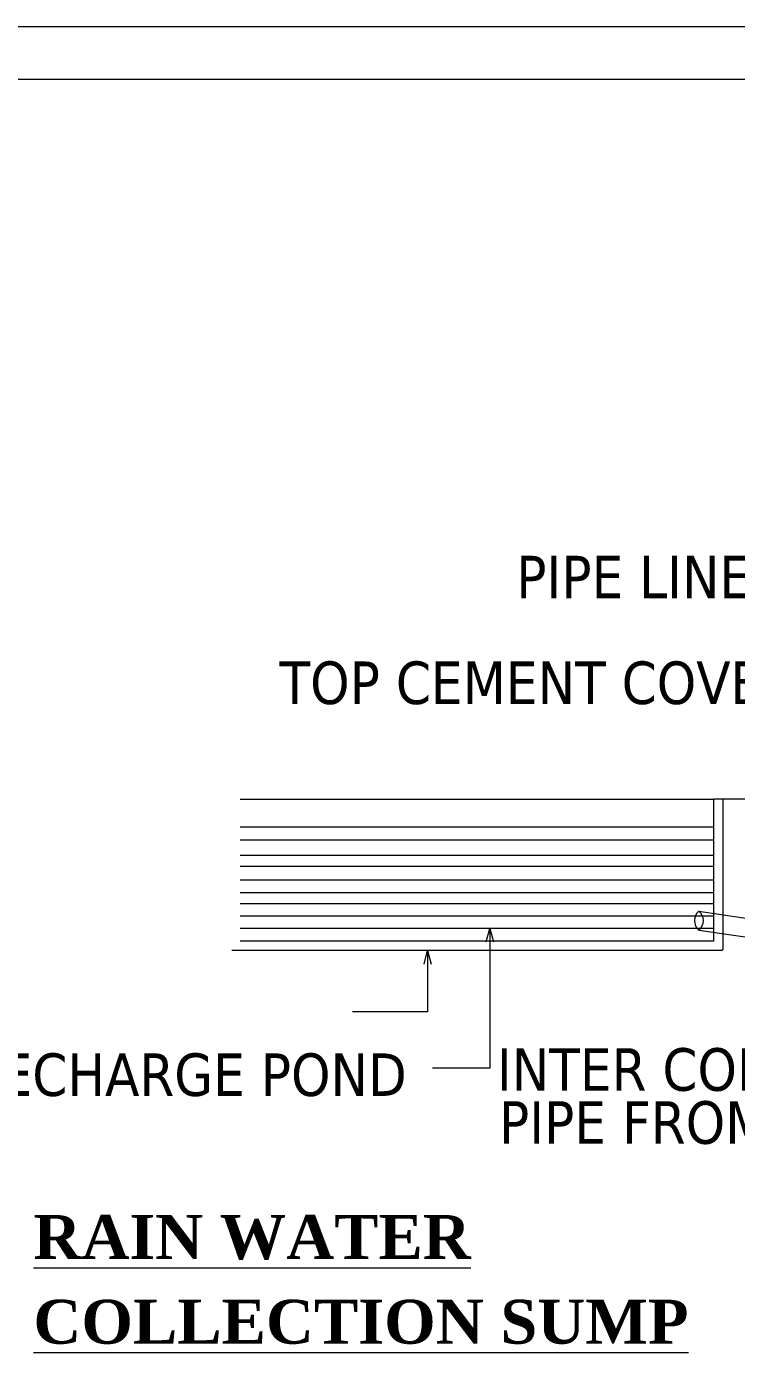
# Model space of a CAD drawing. Header units: metres. Extents: x 6014 to 6142, y -370 to -316.
# Drawn here: x 6064.56 to 6067.27, y -320.61 to -315.56 of the extents above; entities that cross this region are included whole.
import ezdxf

# ---------------------------------------------------------------- set-up
doc = ezdxf.new("R2010")
doc.units = ezdxf.units.M
doc.header["$MEASUREMENT"] = 0
doc.layers.get('0').update_dxf_attribs({"lineweight": 18})
doc.layers.add('INNERWALL', color=6, linetype='Continuous', lineweight=25)
doc.styles.add('JSC-Tahoma', font='tahoma.ttf')
doc.styles.add('JSC-Times New Roman', font='timesbd.ttf')

# ---------------------------------------------------------------- blocks, each defined once
blk = doc.blocks.new('_Open30')
at = {"layer": 'INNERWALL', "color": 0, "lineweight": -2}
for p, q in [((-1, 0.268), (0, 0)), ((0, 0), (-1, -0.268)), ((0, 0), (-1, 0))]:
    blk.add_line(p, q, dxfattribs=at)

msp = doc.modelspace()

# ---------------------------------------------------------------- linework, layer by layer
for p, q in [((6014.4734, -315.561), (6095.9032, -315.561)), ((6014.6734, -315.761), (6095.7032, -315.761)), ((6065.378, -318.5046), (6067.1807, -318.5046)), ((6067.1807, -318.5046), (6067.1807, -319.0456)), ((6067.2167, -318.5046), (6067.1807, -318.5046)), ((6067.2167, -318.5046), (6067.2167, -319.078)), ((6068.4086, -318.5046), (6067.2167, -318.5046)), ((6067.1807, -318.6108), (6065.378, -318.6108)), ((6067.1807, -318.661), (6065.378, -318.661)), ((6067.1807, -318.7194), (6065.378, -318.7194)), ((6067.1807, -318.7615), (6065.378, -318.7615)), ((6067.1807, -318.8131), (6065.378, -318.8131)), ((6067.1807, -318.862), (6065.378, -318.862)), ((6067.1807, -318.9029), (6065.378, -318.9029)), ((6067.1807, -318.9499), (6065.378, -318.9499)), ((6067.1251, -318.9312), (6068.446, -319.1275)), ((6067.1807, -318.9971), (6065.378, -318.9971)), ((6067.1251, -319.0033), (6068.4299, -319.1979)), ((6067.1807, -319.0456), (6065.378, -319.0456)), ((6067.2131, -319.0817), (6065.3456, -319.0817))]:
    msp.add_line(p, q)
at = {"ltscale": 1000}
for points in [[(6066.3288, -319.0486), (6066.3288, -319.5298), (6066.1104, -319.5298)], [(6066.092, -319.1332), (6066.092, -319.3145), (6065.8057, -319.3145)]]:
    msp.add_lwpolyline(points, dxfattribs=at)
for centre, radius, start, end in [((6067.1546, -318.9673), 0.0466, 129.214, 230.786), ((6067.0957, -318.9673), 0.0466, 309.214, 50.786), ((6067.2131, -319.078), 0.00361, 270, 0)]:
    msp.add_arc(centre, radius, start, end)

# ---------------------------------------------------------------- block references
at = {"ltscale": 1000, "xscale": 0.051548620584384, "yscale": 0.051548620584384, "zscale": 0.051548620584384, "rotation": 90}
for p in [(6066.3288, -318.9971), (6066.092, -319.0817)]:
    msp.add_blockref('_Open30', p, dxfattribs=at)

# ---------------------------------------------------------------- texts
at = {"style": 'JSC-Tahoma'}
for s, p in [('PIPE LINES TO MOTOR', (6066.4296, -317.7395, 0.6843)), ('TOP CEMENT COVER SLAB', (6065.5278, -318.1422, 0.6843)), ('PROPOSED RECHARGE POND', (6063.2186, -319.6353, 1.027)), ('INTER CONNECTION', (6066.356, -319.6155, 1.027)), ('PIPE FROM POND', (6066.3639, -319.8175, 1.027))]:
    msp.add_text(s, height=0.162, dxfattribs=at).set_placement(p)
at = {"ltscale": 1000, "style": 'JSC-Times New Roman'}
for s, p in [('%%URAIN WATER', (6064.5903, -320.2564, 0.2789)), ('%%UCOLLECTION SUMP', (6064.5903, -320.5793, 0.2789))]:
    msp.add_text(s, height=0.167533, dxfattribs=at).set_placement(p)

doc.saveas('drawing.dxf')
